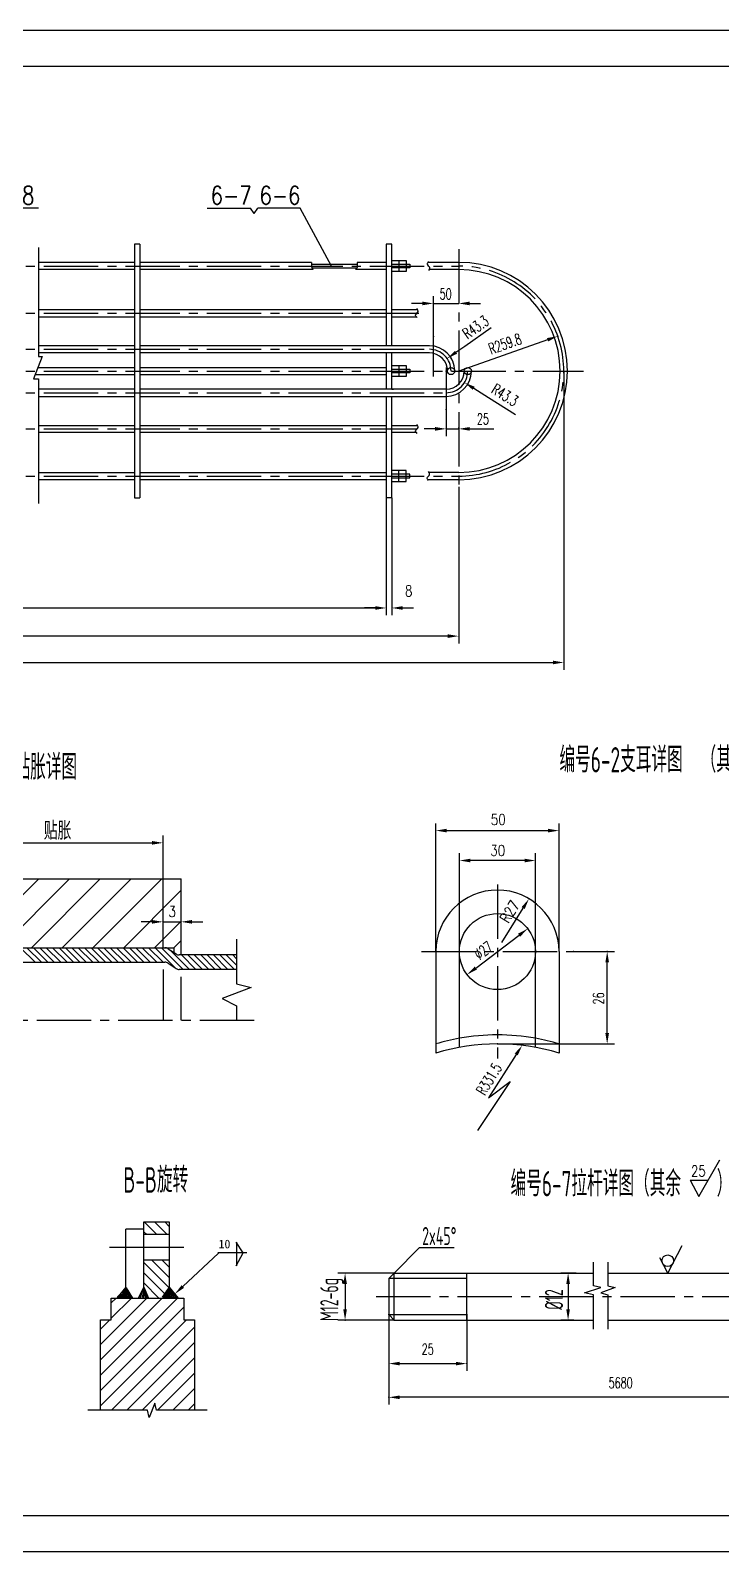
# Model space of a CAD drawing. Extents: x 61 to 809, y -2159 to 728.
# Drawn here: x 348.4 to 539.2, y -2154.2 to -1734.2 of the extents above; entities that cross this region are included whole.
import ezdxf
from ezdxf.enums import TextEntityAlignment as Align

# ---------------------------------------------------------------- set-up
doc = ezdxf.new("R2010")
doc.units = 0
doc.header["$LTSCALE"] = 20
doc.header["$MEASUREMENT"] = 0
for name, pattern in [('CENTER', [2, 1.25, -0.25, 0.25, -0.25]), ('CENTER2', [1.125, 0.75, -0.125, 0.125, -0.125]), ('DASHDOT', [1, 0.5, -0.25, 0, -0.25])]:
    doc.linetypes.add(name, pattern=pattern)
doc.layers.get('0').update_dxf_attribs({"linetype": 'CONTINUOUS'})
doc.layers.get('DEFPOINTS').update_dxf_attribs({"linetype": 'CONTINUOUS'})
for name, color, linetype in [('0010001001', 1, 'CONTINUOUS'), ('0010001004', 7, 'DASHDOT'), ('CENTER', 7, 'CENTER'), ('red', 1, 'CONTINUOUS'), ('TEXT', 3, 'CONTINUOUS'), ('THICK', 1, 'CONTINUOUS'), ('THIN', 7, 'CONTINUOUS'), ('WHITE', 7, 'CONTINUOUS'), ('YE', 2, 'CONTINUOUS')]:
    doc.layers.add(name, color=color, linetype=linetype)
doc.styles.add('HZ', font='ascii', dxfattribs={"width": 0.65, "bigfont": 'lytxt'})
doc.styles.add('XW', font='romans', dxfattribs={"width": 0.8})
doc.dimstyles.new('1', dxfattribs={"dimtxt": 3, "dimasz": 3, "dimexe": 2, "dimexo": 0, "dimgap": 1, "dimtad": 0, "dimdec": 1, "dimzin": 0, "dimdsep": 46, "dimtxsty": 'XW', "dimcen": 0.1, "dimclrd": 7, "dimclre": 7, "dimclrt": 3, "dimadec": 0, "dimazin": 0, "dimtfac": 1, "dimtdec": 1, "dimtofl": 0, "dimtmove": 2, "dimatfit": 3, "dimfxl": 0, "dimtvp": 1.333333, "dimtolj": 1, "dimtzin": 0, "dimarcsym": 0})
doc.dimstyles.new('DIM1', dxfattribs={"dimtxt": 3, "dimasz": 3, "dimexe": 2, "dimexo": 1, "dimgap": 1, "dimtad": 0, "dimdec": 4, "dimzin": 0, "dimdsep": 46, "dimtxsty": 'XW', "dimcen": 2, "dimclrd": 7, "dimclre": 7, "dimclrt": 3, "dimadec": 0, "dimazin": 0, "dimtfac": 0.666667, "dimtdec": 4, "dimtofl": 0, "dimtmove": 2, "dimatfit": 3, "dimfxl": 0, "dimtvp": 1.333333, "dimtolj": 1, "dimtzin": 0, "dimarcsym": 0})

# ---------------------------------------------------------------- blocks, each defined once
blk = doc.blocks.new('*D14')
at = {"layer": 'DEFPOINTS', "color": 0}
for p in [(495.66, -1828.21), (152.66, -1894.04), (495.66, -1908.68)]:
    blk.add_point(p, dxfattribs=at)
at = {"layer": 'THICK', "color": 7, "lineweight": -2}
for p, q in [((495.66, -1828.21), (495.66, -1910.68)), ((152.66, -1894.04), (152.66, -1910.68)), ((155.66, -1908.68), (492.66, -1908.68))]:
    blk.add_line(p, q, dxfattribs=at)
at = {"layer": 'THICK', "color": 7}
for points in [[(155.66, -1908.18), (155.66, -1909.18), (152.66, -1908.68)], [(492.66, -1908.18), (492.66, -1909.18), (495.66, -1908.68)]]:
    blk.add_solid(points, dxfattribs=at)
at = {"layer": 'THICK', "color": 3, "insert": (324.16, -1904.68), "char_height": 3, "attachment_point": 5, "style": 'XW'}
blk.add_mtext('\\A1;~6259.8', dxfattribs=at)
blk = doc.blocks.new('*D15')
at = {"layer": 'DEFPOINTS', "color": 0}
for p in [(466.66, -1860.21), (152.66, -1873.19), (152.66, -1901.4)]:
    blk.add_point(p, dxfattribs=at)
at = {"layer": 'THICK', "color": 7, "lineweight": -2}
for p, q in [((466.66, -1860.21), (466.66, -1903.4)), ((152.66, -1873.19), (152.66, -1903.4)), ((463.66, -1901.4), (155.66, -1901.4))]:
    blk.add_line(p, q, dxfattribs=at)
at = {"layer": 'THICK', "color": 7}
for points in [[(155.66, -1900.9), (155.66, -1901.9), (152.66, -1901.4)], [(463.66, -1900.9), (463.66, -1901.9), (466.66, -1901.4)]]:
    blk.add_solid(points, dxfattribs=at)
at = {"layer": 'THICK', "color": 3, "insert": (309.66, -1897.4), "char_height": 3, "attachment_point": 5, "style": 'XW'}
blk.add_mtext('\\A1;6000', dxfattribs=at)
blk = doc.blocks.new('*D8')
at = {"layer": 'DEFPOINTS', "color": 0}
for p in [(494.36, -1955.1), (460.36, -1988.51), (494.36, -1988.51)]:
    blk.add_point(p, dxfattribs=at)
at = {"layer": 'THIN', "color": 7, "lineweight": -2}
for p, q in [((460.36, -1988.51), (460.36, -1953.1)), ((463.36, -1955.1), (491.36, -1955.1)), ((494.36, -1988.51), (494.36, -1953.1))]:
    blk.add_line(p, q, dxfattribs=at)
at = {"layer": 'THIN', "color": 7}
for points in [[(463.36, -1954.6), (463.36, -1955.6), (460.36, -1955.1)], [(491.36, -1954.6), (491.36, -1955.6), (494.36, -1955.1)]]:
    blk.add_solid(points, dxfattribs=at)
at = {"layer": 'THIN', "color": 3, "insert": (477.58, -1952.04), "char_height": 3, "attachment_point": 5, "style": 'XW'}
blk.add_mtext('\\A1;50', dxfattribs=at)
blk = doc.blocks.new('*D9')
at = {"layer": 'DEFPOINTS', "color": 0}
for p in [(466.86, -1963.36), (466.86, -1975.14), (487.86, -1975.14)]:
    blk.add_point(p, dxfattribs=at)
at = {"layer": 'THIN', "color": 7, "lineweight": -2}
for p, q in [((466.86, -1975.14), (466.86, -1961.36)), ((487.86, -1975.14), (487.86, -1961.36)), ((484.86, -1963.36), (469.86, -1963.36))]:
    blk.add_line(p, q, dxfattribs=at)
at = {"layer": 'THIN', "color": 7}
for points in [[(469.86, -1962.86), (469.86, -1963.86), (466.86, -1963.36)], [(484.86, -1962.86), (484.86, -1963.86), (487.86, -1963.36)]]:
    blk.add_solid(points, dxfattribs=at)
at = {"layer": 'THIN', "color": 3, "insert": (477.44, -1960.58), "char_height": 3, "attachment_point": 5, "style": 'XW'}
blk.add_mtext('\\A1;30', dxfattribs=at)
blk = doc.blocks.new('*D10')
at = {"layer": 'DEFPOINTS', "color": 0}
for p in [(446.66, -1863.21), (448.16, -1863.21), (448.16, -1893.63)]:
    blk.add_point(p, dxfattribs=at)
at = {"layer": 'THIN', "color": 7, "lineweight": -2}
for p, q in [((446.66, -1863.21), (446.66, -1895.63)), ((448.16, -1863.21), (448.16, -1895.63)), ((443.66, -1893.63), (440.66, -1893.63)), ((451.16, -1893.63), (454.16, -1893.63))]:
    blk.add_line(p, q, dxfattribs=at)
at = {"layer": 'THIN', "color": 7}
for points in [[(443.66, -1893.13), (443.66, -1894.13), (446.66, -1893.63)], [(451.16, -1893.13), (451.16, -1894.13), (448.16, -1893.63)]]:
    blk.add_solid(points, dxfattribs=at)
at = {"layer": 'THIN', "color": 3, "insert": (452.87, -1888.92), "char_height": 3, "attachment_point": 5, "style": 'XW'}
blk.add_mtext('\\A1;8', dxfattribs=at)
blk = doc.blocks.new('*D3')
at = {"layer": 'DEFPOINTS', "color": 0}
for p in [(446.66, -1884.32), (166.16, -1888.21), (446.66, -1893.63)]:
    blk.add_point(p, dxfattribs=at)
at = {"layer": 'THIN', "color": 7, "lineweight": -2}
for p, q in [((446.66, -1884.32), (446.66, -1895.63)), ((166.16, -1888.21), (166.16, -1895.63)), ((169.16, -1893.63), (443.66, -1893.63))]:
    blk.add_line(p, q, dxfattribs=at)
at = {"layer": 'THIN', "color": 7}
for points in [[(169.16, -1893.13), (169.16, -1894.13), (166.16, -1893.63)], [(443.66, -1893.13), (443.66, -1894.13), (446.66, -1893.63)]]:
    blk.add_solid(points, dxfattribs=at)
at = {"layer": 'THIN', "color": 3, "insert": (306.12, -1889.34), "char_height": 3, "attachment_point": 5, "style": 'XW'}
blk.add_mtext('\\A1;8X700(=5600)', dxfattribs=at)
blk = doc.blocks.new('*D5')
at = {"color": 7, "linetype": 'Continuous', "lineweight": -2}
for p, q in [((323.03, -1967.44), (323.03, -1956.48)), ((385.03, -1967.44), (385.03, -1956.48)), ((326.03, -1958.48), (382.03, -1958.48))]:
    blk.add_line(p, q, dxfattribs=at)
at = {"color": 7, "linetype": 'Continuous'}
for points in [[(326.03, -1957.98), (326.03, -1958.98), (323.03, -1958.48)], [(382.03, -1957.98), (382.03, -1958.98), (385.03, -1958.48)]]:
    blk.add_solid(points, dxfattribs=at)
at = {"layer": 'DEFPOINTS', "color": 0, "linetype": 'Continuous'}
for p in [(385.03, -1958.48), (323.03, -1968.44), (385.03, -1968.44)]:
    blk.add_point(p, dxfattribs=at)
blk = doc.blocks.new('*D6')
at = {"color": 7, "linetype": 'Continuous', "lineweight": -2}
for p, q in [((382.03, -1980.29), (379.03, -1980.29)), ((385.03, -1981.66), (385.03, -1978.29)), ((390.03, -1979.81), (390.03, -1978.29)), ((393.03, -1980.29), (396.03, -1980.29))]:
    blk.add_line(p, q, dxfattribs=at)
at = {"color": 7, "linetype": 'Continuous'}
for points in [[(382.03, -1979.79), (382.03, -1980.79), (385.03, -1980.29)], [(393.03, -1979.79), (393.03, -1980.79), (390.03, -1980.29)]]:
    blk.add_solid(points, dxfattribs=at)
at = {"layer": 'DEFPOINTS', "color": 0, "linetype": 'Continuous'}
for p in [(390.03, -1980.29), (390.03, -1980.81), (385.03, -1982.66)]:
    blk.add_point(p, dxfattribs=at)
at = {"color": 3, "linetype": 'Continuous', "insert": (387.57, -1977.44), "char_height": 3, "attachment_point": 5, "style": 'XW'}
blk.add_mtext('\\A1;3', dxfattribs=at)

msp = doc.modelspace()

# ---------------------------------------------------------------- linework, layer by layer
at = {"color": 0}
for p, q in [((349.70463, -1991.43722), (345.70463, -1987.43722)), ((351.4724, -1991.43722), (347.4724, -1987.43722)), ((353.24017, -1991.43722), (349.24017, -1987.43722)), ((355.00793, -1991.43722), (351.00793, -1987.43722)), ((356.7757, -1991.43722), (352.7757, -1987.43722)), ((358.54347, -1991.43722), (354.54347, -1987.43722)), ((360.31123, -1991.43722), (356.31123, -1987.43722)), ((362.079, -1991.43722), (358.079, -1987.43722)), ((363.84677, -1991.43722), (359.84677, -1987.43722)), ((365.61453, -1991.43722), (361.61453, -1987.43722)), ((367.3823, -1991.43722), (363.3823, -1987.43722)), ((369.15007, -1991.43722), (365.15007, -1987.43722)), ((370.91783, -1991.43722), (366.91783, -1987.43722)), ((372.6856, -1991.43722), (368.6856, -1987.43722)), ((374.45337, -1991.43722), (370.45337, -1987.43722)), ((376.22114, -1991.43722), (372.22114, -1987.43722)), ((377.9889, -1991.43722), (373.9889, -1987.43722)), ((379.75667, -1991.43722), (375.75667, -1987.43722)), ((381.52444, -1991.43722), (377.52444, -1987.43722)), ((383.2922, -1991.43722), (379.2922, -1987.43722)), ((385.05997, -1991.43722), (381.05997, -1987.43722)), ((388.42554, -1993.03502), (382.82774, -1987.43722)), ((390.5955, -1993.43722), (384.5955, -1987.43722)), ((392.36327, -1993.43722), (387.03214, -1988.10609)), ((394.13104, -1993.43722), (390.13104, -1989.43722)), ((395.89881, -1993.43722), (391.89881, -1989.43722)), ((397.66657, -1993.43722), (393.66657, -1989.43722)), ((399.43434, -1993.43722), (395.43434, -1989.43722)), ((401.20211, -1993.43722), (397.20211, -1989.43722)), ((402.96987, -1993.43722), (398.96987, -1989.43722)), ((404.73764, -1993.43722), (400.73764, -1989.43722)), ((405.35182, -1992.28364), (402.50541, -1989.43722)), ((405.35182, -1990.51587), (404.27317, -1989.43722))]:
    msp.add_line(p, q, dxfattribs=at)
at = {"layer": '0010001001', "color": 7}
for p, q in [((385.02884, -1987.31222), (385.02884, -1957.02857)), ((331.74456, -1987.43722), (350.74456, -1968.43722)), ((340.02884, -1968.43722), (390.02884, -1968.43722)), ((359.22985, -1968.43722), (340.22985, -1987.43722)), ((348.71513, -1987.43722), (367.71513, -1968.43722)), ((376.20041, -1968.43722), (357.20041, -1987.43722)), ((365.68569, -1987.43722), (384.68569, -1968.43722)), ((390.02884, -1971.57936), (374.17097, -1987.43722)), ((385.02884, -1987.31222), (385.02884, -1977.31222)), ((382.65625, -1987.43722), (390.02884, -1980.06464)), ((405.35182, -1985.07241), (405.35182, -1997.43722)), ((409.35182, -1998.43722), (401.35182, -2001.43722)), ((405.35182, -1997.43722), (409.35182, -1998.43722)), ((401.35182, -2001.43722), (405.35182, -2003.43722)), ((405.35182, -2003.43722), (405.35182, -2007.43722))]:
    msp.add_line(p, q, dxfattribs=at)
at = {"layer": '0010001001', "color": 1}
for p, q in [((390.02884, -1989.43722), (390.02884, -1968.43722)), ((390.02884, -1985.43722), (388.02884, -1987.43722)), ((292.52884, -1987.43722), (388.02884, -1987.43722)), ((386.43192, -1987.70594), (388.62576, -1989.1685)), ((388.02884, -1987.43722), (388.02884, -1988.77055)), ((405.35182, -1989.43722), (389.51328, -1989.43722)), ((323.40654, -1991.43722), (385.54439, -1991.43722)), ((385.02884, -1993.43722), (385.02884, -2007.43722)), ((386.43192, -1991.70594), (388.62576, -1993.1685)), ((405.35182, -1993.43722), (389.51328, -1993.43722)), ((390.02884, -2007.43722), (390.02884, -1995.43722))]:
    msp.add_line(p, q, dxfattribs=at)
for centre, start, end in [((385.54439, -1989.03722), 56.3099325, 90), ((389.51328, -1987.83722), 236.3099325, 270), ((385.54439, -1993.03722), 56.3099325, 90), ((389.51328, -1991.83722), 236.3099325, 270)]:
    msp.add_arc(centre, 1.6, start, end, dxfattribs=at)
at = {"layer": '0010001004', "color": 7, "linetype": 'CENTER2'}
for p, q in [((466.66298, -1794.54059), (466.66298, -1860.21165)), ((149.66298, -1799.21165), (466.66296, -1799.21165)), ((149.66298, -1812.21165), (455.66298, -1812.21165)), ((149.66298, -1822.21165), (459.66298, -1822.21165)), ((149.66298, -1828.21165), (501.16298, -1828.21165)), ((149.66298, -1834.21165), (463.16298, -1834.21165)), ((149.66298, -1844.21165), (455.16298, -1844.21165)), ((149.66298, -1857.21165), (466.66296, -1857.21165)), ((477.35737, -1970.0137), (477.35737, -2018.0137)), ((456.35737, -1988.5137), (498.35737, -1988.5137)), ((282.66593, -2007.43722), (411.94493, -2007.43722)), ((443.8726, -2083.75034), (579.1226, -2083.75034))]:
    msp.add_line(p, q, dxfattribs=at)
msp.add_arc((466.66298, -1828.21165), 29, 269.9999547, 90, dxfattribs=at)
at = {"layer": 'CENTER', "color": 7, "linetype": 'CENTER'}
for p, q in [((459.66298, -1829.71165), (459.66298, -1818.71165)), ((463.16298, -1827.21165), (463.16298, -1839.21165)), ((370.23438, -2070.15098), (390.73438, -2070.15098))]:
    msp.add_line(p, q, dxfattribs=at)
for centre, start, end in [((458.5567, -1828.21165), 0, 90), ((463.16298, -1828.21165), 270, 0)]:
    msp.add_arc(centre, 6, start, end, dxfattribs=at)
at = {"layer": 'TEXT', "color": 7}
msp.add_line((390.49347, -2080.9832), (400.36159, -2071.76824), dxfattribs=at)
msp.add_solid([(390.83472, -2081.34864), (390.15222, -2080.61776), (388.30082, -2083.03071)], dxfattribs=at)
at = {"layer": 'THICK', "color": 7, "linetype": 'Continuous'}
for p, q in [((350.69293, -1783.21165), (338.72467, -1783.21165)), ((397.26298, -1783.21165), (409.16298, -1783.21165)), ((410.16298, -1784.71165), (409.16298, -1783.21165)), ((410.16298, -1784.71165), (411.16298, -1783.21165)), ((422.87817, -1783.21165), (411.16298, -1783.21165)), ((431.50547, -1799.21672), (422.87817, -1783.21165)), ((397.23438, -2115.15098), (383.23438, -2115.15098))]:
    msp.add_line(p, q, dxfattribs=at)
at = {"layer": 'THICK'}
for p, q in [((377.16298, -1793.21165), (377.16298, -1863.21165)), ((378.66298, -1793.21165), (377.16298, -1793.21165)), ((378.66298, -1793.21165), (378.66298, -1863.21165)), ((446.66298, -1793.21165), (446.66298, -1821.21165)), ((448.16298, -1793.21165), (446.66298, -1793.21165)), ((448.16298, -1821.21165), (448.16298, -1793.21165)), ((377.16298, -1798.21165), (350.66508, -1798.21165)), ((377.16298, -1800.21165), (350.66508, -1800.21165)), ((426.02908, -1798.21165), (378.66298, -1798.21165)), ((426.52908, -1800.21165), (378.66298, -1800.21165)), ((426.03009, -1798.71165), (438.66298, -1798.71165)), ((426.13224, -1799.71165), (438.55982, -1799.71165)), ((446.66298, -1800.21165), (438.16298, -1800.21165)), ((446.66298, -1798.21165), (438.66298, -1798.21165)), ((448.16298, -1797.71165), (452.16298, -1797.71165)), ((448.16298, -1798.71165), (453.16298, -1798.71165)), ((453.16298, -1799.71165), (448.16298, -1799.71165)), ((452.16298, -1800.71165), (448.16298, -1800.71165)), ((450.16298, -1797.71165), (450.16298, -1800.71165)), ((452.16298, -1797.71165), (452.16298, -1800.71165)), ((453.16298, -1798.71165), (453.16298, -1799.71165)), ((466.66298, -1798.21165), (458.21665, -1798.21165)), ((466.66298, -1800.21165), (458.39112, -1800.21165)), ((350.66508, -1811.21165), (377.16298, -1811.21165)), ((350.66508, -1813.21165), (377.16298, -1813.21165)), ((378.66298, -1811.21165), (446.66298, -1811.21165)), ((378.66298, -1813.21165), (446.66298, -1813.21165)), ((448.16298, -1811.21165), (455.04694, -1811.21165)), ((448.16298, -1813.21165), (455.04694, -1813.21165)), ((377.16298, -1821.21165), (350.66508, -1821.21165)), ((458.5567, -1821.21165), (378.66298, -1821.21165)), ((377.16298, -1823.21165), (350.66508, -1823.21165)), ((458.5567, -1823.21165), (378.66298, -1823.21165)), ((446.66298, -1823.21165), (446.66298, -1827.21165)), ((446.66298, -1826.71165), (446.66298, -1829.71165)), ((448.16298, -1827.21165), (448.16298, -1823.21165)), ((448.16298, -1829.71165), (448.16298, -1826.71165)), ((448.16298, -1826.71165), (452.16298, -1826.71165)), ((450.16298, -1826.71165), (450.16298, -1829.71165)), ((452.16298, -1826.71165), (452.16298, -1829.71165)), ((349.75325, -1829.21165), (377.16298, -1829.21165)), ((350.52176, -1827.21165), (377.16298, -1827.21165)), ((378.66298, -1827.21165), (446.66298, -1827.21165)), ((378.66298, -1829.21165), (446.66298, -1829.21165)), ((446.66298, -1828.19165), (446.66298, -1828.22165)), ((446.66298, -1829.21165), (446.66298, -1833.21165)), ((448.16298, -1827.71165), (453.16298, -1827.71165)), ((448.16298, -1828.22165), (448.16298, -1828.19165)), ((453.16298, -1828.71165), (448.16298, -1828.71165)), ((448.16298, -1833.21165), (448.16298, -1829.21165)), ((452.16298, -1829.71165), (448.16298, -1829.71165)), ((453.16298, -1827.71165), (453.16298, -1828.71165)), ((377.16298, -1833.21165), (350.66508, -1833.21165)), ((350.66508, -1835.21165), (377.16298, -1835.21165)), ((463.16298, -1833.21165), (378.66298, -1833.21165)), ((378.66298, -1835.21165), (463.16298, -1835.21165)), ((446.66298, -1835.21165), (446.66298, -1863.21165)), ((448.16298, -1833.21165), (448.66298, -1833.21165)), ((448.16298, -1863.21165), (448.16298, -1835.21165)), ((350.66508, -1843.21165), (377.16298, -1843.21165)), ((378.66298, -1843.21165), (446.66298, -1843.21165)), ((448.16298, -1843.21165), (455.2819, -1843.21165)), ((377.16298, -1845.21165), (350.66508, -1845.21165)), ((446.66298, -1845.21165), (378.66298, -1845.21165)), ((454.99315, -1845.21165), (448.16298, -1845.21165)), ((350.66508, -1856.21165), (377.16298, -1856.21165)), ((378.66298, -1856.21165), (446.66298, -1856.21165)), ((452.16298, -1855.71165), (448.16298, -1855.71165)), ((450.16298, -1858.71165), (450.16298, -1855.71165)), ((452.16298, -1858.71165), (452.16298, -1855.71165)), ((466.66298, -1856.21165), (458.44821, -1856.21165)), ((377.16298, -1858.21165), (350.66508, -1858.21165)), ((446.66298, -1858.21165), (378.66298, -1858.21165)), ((453.16298, -1856.71165), (448.16298, -1856.71165)), ((448.16298, -1857.71165), (453.16298, -1857.71165)), ((448.16298, -1858.71165), (452.16298, -1858.71165)), ((453.16298, -1857.71165), (453.16298, -1856.71165)), ((466.66298, -1858.21165), (458.15947, -1858.21165)), ((377.16298, -1863.21165), (378.66298, -1863.21165)), ((448.16298, -1863.21165), (446.66298, -1863.21165)), ((466.85737, -2015.0137), (466.85737, -1975.14396)), ((487.85737, -2015.0137), (487.85737, -1975.14396)), ((460.35737, -1988.5137), (460.35737, -2016.5137)), ((494.35737, -1988.5137), (494.35737, -2016.5137)), ((379.73438, -2065.15098), (374.73438, -2065.15098)), ((374.73438, -2084.15098), (374.73438, -2065.15098)), ((379.73438, -2084.15098), (379.73438, -2063.15098)), ((379.73438, -2063.15098), (386.73438, -2063.15098)), ((379.73438, -2065.85452), (380.53085, -2066.65098)), ((386.73438, -2063.15098), (386.73438, -2084.15098)), ((386.73438, -2066.65098), (379.73438, -2066.65098)), ((379.73438, -2073.65098), (386.73438, -2073.65098)), ((448.8726, -2077.25034), (447.3726, -2078.75034)), ((447.3726, -2078.75034), (447.3726, -2088.75034)), ((448.8726, -2077.25034), (503.8726, -2077.25034)), ((448.8726, -2090.25034), (448.8726, -2077.25034)), ((468.8726, -2090.25034), (468.8726, -2077.25034)), ((507.8726, -2077.25034), (573.8726, -2077.25034)), ((374.73438, -2081.15098), (372.23438, -2084.15098)), ((372.49993, -2083.83233), (374.95756, -2081.3747)), ((375.12313, -2081.6334), (372.60554, -2084.15098)), ((373.0298, -2084.15098), (375.28869, -2081.89209)), ((375.45426, -2082.15079), (373.45407, -2084.15098)), ((374.74622, -2081.16177), (374.62125, -2081.28674)), ((376.73438, -2084.15098), (374.92634, -2081.32592)), ((378.23438, -2084.15098), (379.73438, -2081.15098)), ((378.73438, -2084.15098), (379.73438, -2081.15098)), ((379.73438, -2081.15098), (380.98438, -2084.15098)), ((379.73438, -2081.15098), (380.48438, -2084.15098)), ((386.73438, -2081.15098), (384.79565, -2083.88801)), ((384.9092, -2084.15098), (387.26839, -2081.79179)), ((387.07554, -2081.56037), (384.91162, -2083.72429)), ((387.46124, -2082.02321), (385.33346, -2084.15098)), ((385.75772, -2084.15098), (387.65408, -2082.25462)), ((385.94198, -2082.26967), (386.88269, -2081.32896)), ((386.73438, -2081.15098), (389.23438, -2084.15098)), ((370.73438, -2084.15098), (390.73438, -2084.15098)), ((370.73438, -2090.15098), (370.73438, -2084.15098)), ((390.73438, -2084.15098), (390.73438, -2090.15098)), ((367.73438, -2115.15098), (367.73438, -2090.15098)), ((367.73438, -2090.15098), (370.73438, -2090.15098)), ((390.73438, -2090.15098), (393.73438, -2090.15098)), ((393.73438, -2090.15098), (393.73438, -2115.15098)), ((447.3726, -2088.75034), (448.8726, -2090.25034)), ((448.8726, -2090.25034), (503.8726, -2090.25034)), ((507.8726, -2090.25034), (573.8726, -2090.25034))]:
    msp.add_line(p, q, dxfattribs=at)
at = {"layer": 'THICK', "color": 0}
for p, q in [((350.66984, -1794.12318), (350.66984, -1824.21056)), ((459.66298, -1809.54422), (466.66298, -1809.54422)), ((351.67495, -1824.21056), (349.296, -1830.40162)), ((350.66984, -1824.21056), (351.67495, -1824.21056)), ((349.296, -1830.40162), (350.66508, -1830.40162)), ((350.66508, -1830.40162), (350.66508, -1864.78296)), ((463.16298, -1844.177), (466.66298, -1844.177)), ((385.02884, -1980.29349), (390.02884, -1980.29349))]:
    msp.add_line(p, q, dxfattribs=at)
at = {"layer": 'THICK', "color": 7}
for p, q in [((383.35928, -2066.65098), (379.85928, -2063.15098)), ((382.6877, -2063.15098), (386.1877, -2066.65098)), ((386.73438, -2064.36924), (385.51613, -2063.15098)), ((407.18675, -2071.7237), (405.18675, -2068.7237)), ((405.36159, -2068.76824), (405.36159, -2075.26824)), ((448.8726, -2077.25034), (455.8726, -2070.25034)), ((455.8726, -2070.25034), (465.3726, -2070.25034)), ((524.3726, -2077.25034), (528.37024, -2069.69925)), ((386.73438, -2081.3398), (379.73438, -2074.3398)), ((381.87399, -2073.65098), (386.73438, -2078.51137)), ((386.73438, -2075.68295), (384.70242, -2073.65098)), ((408.18675, -2071.7237), (400.18675, -2071.7237)), ((405.18675, -2075.2237), (407.18675, -2071.7237)), ((503.8726, -2080.75034), (503.8726, -2074.25034)), ((507.8726, -2074.25034), (507.8726, -2080.75034)), ((524.3726, -2077.25034), (522.16558, -2073.08152)), ((379.73438, -2077.16823), (386.71714, -2084.15098)), ((468.8726, -2078.75034), (447.3726, -2078.75034)), ((383.88871, -2084.15098), (379.73438, -2079.99666)), ((501.3726, -2082.75034), (505.8726, -2081.25034)), ((503.8726, -2083.25034), (501.3726, -2082.75034)), ((505.8726, -2081.25034), (503.8726, -2080.75034)), ((509.8726, -2081.25034), (505.8726, -2082.75034)), ((505.8726, -2082.75034), (507.8726, -2083.25034)), ((507.8726, -2080.75034), (509.8726, -2081.25034)), ((367.73438, -2105.4525), (389.0359, -2084.15098)), ((384.79326, -2084.15098), (367.73438, -2101.20986)), ((367.73438, -2096.96722), (380.55062, -2084.15098)), ((390.73438, -2086.69514), (367.73438, -2109.69514)), ((376.30798, -2084.15098), (370.73438, -2089.72458)), ((370.73438, -2085.48194), (372.06534, -2084.15098)), ((389.15184, -2084.15098), (389.19686, -2084.10596)), ((503.8726, -2092.75034), (503.8726, -2083.25034)), ((507.8726, -2083.25034), (507.8726, -2092.75034)), ((367.73438, -2113.93778), (391.52118, -2090.15098)), ((370.30798, -2090.15098), (367.73438, -2092.72458)), ((447.3726, -2088.75034), (468.8726, -2088.75034)), ((393.73438, -2092.18042), (370.76382, -2115.15098)), ((375.00646, -2115.15098), (393.73438, -2096.42306)), ((393.73438, -2100.6657), (379.2491, -2115.15098)), ((383.49174, -2115.15098), (393.73438, -2104.90834)), ((393.73438, -2109.15098), (387.73438, -2115.15098)), ((380.73438, -2115.15098), (364.23438, -2115.15098)), ((381.23438, -2117.15098), (380.73438, -2115.15098)), ((382.73438, -2113.15098), (381.23438, -2117.15098)), ((383.23438, -2115.15098), (382.73438, -2113.15098)), ((391.97702, -2115.15098), (393.73438, -2113.39362))]:
    msp.add_line(p, q, dxfattribs=at)
at = {"layer": 'THICK', "color": 6}
for p, q in [((373.87833, -2084.15098), (375.61983, -2082.40949)), ((375.78539, -2082.66819), (374.30259, -2084.15098)), ((374.72686, -2084.15098), (375.95096, -2082.92688)), ((376.11653, -2083.18558), (375.15112, -2084.15098)), ((379.23438, -2084.15098), (379.73438, -2082.40098)), ((379.73438, -2082.40098), (380.23438, -2084.15098)), ((379.73438, -2082.82508), (381.06029, -2084.15098)), ((387.84693, -2082.48604), (386.18199, -2084.15098)), ((386.60625, -2084.15098), (388.03978, -2082.71746)), ((388.23263, -2082.94887), (387.03052, -2084.15098)), ((387.45478, -2084.15098), (388.42547, -2083.18029)), ((375.57539, -2084.15098), (376.28209, -2083.44428)), ((376.44766, -2083.70298), (375.99965, -2084.15098)), ((376.42391, -2084.15098), (376.61322, -2083.96167)), ((388.61832, -2083.41171), (387.87904, -2084.15098)), ((388.30331, -2084.15098), (388.81117, -2083.64313)), ((389.00401, -2083.87454), (388.72757, -2084.15098))]:
    msp.add_line(p, q, dxfattribs=at)
at = {"layer": 'THICK'}
for centre, radius in [((464.5567, -1828.21165), 1), ((469.16298, -1828.21165), 1), ((477.35737, -1988.5137), 10.5)]:
    msp.add_circle(centre, radius, dxfattribs=at)
at = {"layer": 'THICK', "color": 7}
msp.add_circle((524.3726, -2073.85034), 1.6, dxfattribs=at)
at = {"layer": 'THICK'}
for centre, radius, start, end in [((466.66298, -1828.21165), 30, 270, 90), ((466.66298, -1828.21165), 28, 270, 90), ((458.5567, -1828.21165), 7, 0, 90), ((458.5567, -1828.21165), 5, 0, 90), ((463.16298, -1828.21165), 7, 270, 360), ((463.16298, -1828.21165), 5, 270, 360), ((477.35737, -1988.5137), 17, 0, 180), ((477.35737, -2070.5637), 59.05, 100.2425394, 106.7317722), ((477.35737, -2073.0637), 59.05, 73.2682278, 106.7317722), ((477.35737, -2070.5637), 59.05, 73.2682278, 79.7574606)]:
    msp.add_arc(centre, radius, start, end, dxfattribs=at)
at = {"layer": 'THICK', "color": 0}
for points in [[(458.34261, -1797.97386), (458.05026, -1798.35619), (457.6404, -1798.81055), (458.88119, -1799.46446), (458.5599, -1800.01171), (458.29555, -1800.48865)], [(455.17629, -1813.44945), (454.88394, -1813.06712), (454.47408, -1812.61276), (455.71487, -1811.95885), (455.39358, -1811.4116), (455.12924, -1810.93465)], [(455.17629, -1845.44945), (454.88394, -1845.06712), (454.47408, -1844.61276), (455.71487, -1843.95885), (455.39358, -1843.4116), (455.12924, -1842.93465)], [(458.34261, -1858.44945), (458.05026, -1858.06712), (457.6404, -1857.61276), (458.88119, -1856.95885), (458.5599, -1856.4116), (458.29555, -1855.93465)]]:
    msp.add_open_spline(points, degree=3, knots=[0.205853754, 0.205853754, 0.205853754, 0.205853754, 0.768789247, 1.969751454, 2.651367642, 2.651367642, 2.651367642, 2.651367642], dxfattribs=at)
at = {"layer": 'THIN'}
for p, q in [((809.30146, -1734.16513), (66.30146, -1734.16513)), ((532.985, -2056.11906), (538.74382, -2046.0299)), ((530.53389, -2051.61954), (532.985, -2056.11906)), ((530.53389, -2051.61954), (535.55329, -2051.61954)), ((66.30146, -2154.16513), (809.30146, -2154.16513))]:
    msp.add_line(p, q, dxfattribs=at)
at = {"layer": 'THIN', "color": 7, "linetype": 'ByBlock'}
for p, q in [((456.66298, -1809.54422), (453.66298, -1809.54422)), ((459.66298, -1818.71165), (459.66298, -1807.54422)), ((469.66298, -1809.54422), (472.66298, -1809.54422)), ((468.36982, -1821.30494), (475.59986, -1816.21626)), ((465.91654, -1823.03162), (468.36982, -1821.30494)), ((491.19019, -1819.58517), (466.66298, -1828.21165)), ((459.57298, -1828.21165), (459.75298, -1828.21165)), ((459.66298, -1828.30165), (459.66298, -1828.12165)), ((463.07298, -1828.21165), (463.25298, -1828.21165)), ((463.16298, -1828.30165), (463.16298, -1828.12165)), ((470.797, -1832.97838), (474.88242, -1835.52934)), ((463.16298, -1838.83175), (463.16298, -1846.177)), ((474.88242, -1835.52934), (482.38181, -1840.21199)), ((460.16298, -1844.177), (457.16298, -1844.177)), ((466.66298, -1843.90767), (466.66298, -1846.177)), ((469.66298, -1844.177), (472.66298, -1844.177)), ((472.66298, -1844.177), (476.39711, -1844.177)), ((471.3825, -1993.04701), (483.33225, -1983.98039)), ((498.35737, -1988.5137), (509.66052, -1988.5137)), ((507.66052, -2011.0137), (507.66052, -1991.5137)), ((477.35737, -2014.0137), (509.66052, -2014.0137)), ((448.8726, -2077.25034), (433.29582, -2077.25034)), ((498.967, -2077.25034), (494.86465, -2077.25034)), ((435.29582, -2080.25034), (435.29582, -2087.25034)), ((496.86465, -2080.25034), (496.86465, -2087.25034)), ((448.8726, -2090.25034), (433.29582, -2090.25034)), ((447.3726, -2088.75034), (447.3726, -2113.56729)), ((447.3726, -2088.75034), (447.3726, -2104.26607)), ((468.8726, -2088.75034), (468.8726, -2104.26607)), ((498.36633, -2090.25034), (494.86465, -2090.25034)), ((450.3726, -2102.26607), (465.8726, -2102.26607)), ((572.3726, -2111.56729), (450.3726, -2111.56729))]:
    msp.add_line(p, q, dxfattribs=at)
at = {"layer": 'THIN', "color": 7}
for p, q in [((478.5285, -1985.96268), (484.45652, -1976.49382)), ((482.53296, -2016.90713), (474.88007, -2028.85087)), ((480.82771, -2024.36848), (471.85408, -2037.91989)), ((474.88007, -2028.85087), (480.82771, -2024.36848))]:
    msp.add_line(p, q, dxfattribs=at)
at = {"layer": 'THIN', "color": 7, "linetype": 'ByBlock'}
for points in [[(426.02908, -1798.21165), (426.02909, -1798.32137), (426.02914, -1798.42565), (426.02929, -1798.52468), (426.02958, -1798.61865), (426.03006, -1798.70775), (426.03077, -1798.79215), (426.03176, -1798.87206), (426.03308, -1798.94765), (426.03478, -1799.01912), (426.03689, -1799.08665), (426.03948, -1799.15043), (426.04258, -1799.21065), (426.04625, -1799.2675), (426.05052, -1799.32115), (426.05545, -1799.37181), (426.06108, -1799.41965), (426.06746, -1799.46487), (426.07464, -1799.50765), (426.08267, -1799.54818), (426.09158, -1799.58665), (426.10143, -1799.62325), (426.11227, -1799.65815), (426.12414, -1799.69156), (426.13708, -1799.72365), (426.15115, -1799.75462), (426.16639, -1799.78465), (426.18286, -1799.81393), (426.20058, -1799.84265), (426.21962, -1799.871), (426.24002, -1799.89915), (426.26182, -1799.92731), (426.28508, -1799.95565), (426.30984, -1799.98437), (426.33614, -1800.01365), (426.36404, -1800.04368), (426.39358, -1800.07465), (426.42481, -1800.10675), (426.45777, -1800.14015), (426.49251, -1800.17506), (426.52908, -1800.21165)], [(438.66298, -1798.21165), (438.66297, -1798.32137), (438.66292, -1798.42565), (438.66277, -1798.52468), (438.66248, -1798.61865), (438.662, -1798.70775), (438.66129, -1798.79215), (438.6603, -1798.87206), (438.65898, -1798.94765), (438.65729, -1799.01912), (438.65517, -1799.08665), (438.65258, -1799.15043), (438.64948, -1799.21065), (438.64582, -1799.2675), (438.64154, -1799.32115), (438.63661, -1799.37181), (438.63098, -1799.41965), (438.6246, -1799.46487), (438.61742, -1799.50765), (438.60939, -1799.54818), (438.60048, -1799.58665), (438.59063, -1799.62325), (438.57979, -1799.65815), (438.56793, -1799.69156), (438.55498, -1799.72365), (438.54091, -1799.75462), (438.52567, -1799.78465), (438.50921, -1799.81393), (438.49148, -1799.84265), (438.47244, -1799.871), (438.45204, -1799.89915), (438.43024, -1799.92731), (438.40698, -1799.95565), (438.38222, -1799.98437), (438.35592, -1800.01365), (438.32802, -1800.04368), (438.29848, -1800.07465), (438.26725, -1800.10675), (438.23429, -1800.14015), (438.19955, -1800.17506), (438.16298, -1800.21165)]]:
    msp.add_lwpolyline(points, dxfattribs=at)
at = {"layer": 'THIN', "color": 0, "linetype": 'ByBlock'}
for p in [(494.02025, -1818.58981), (459.66298, -1818.71165), (464.56954, -1824.7583), (459.66298, -1828.21165), (463.16298, -1828.21165), (466.66298, -1828.21165), (468.25233, -1831.38947), (463.16298, -1838.83175), (466.66298, -1843.90767), (466.66298, -1844.177), (485.7222, -1982.16707), (498.35737, -1988.5137), (507.66052, -1988.5137), (468.99255, -1994.86033), (477.35737, -2014.0137), (448.8726, -2077.25034), (498.967, -2077.25034), (435.29582, -2090.25034), (447.3726, -2088.75034), (447.3726, -2088.75034), (448.8726, -2090.25034), (468.8726, -2088.75034), (496.86465, -2090.25034), (498.36633, -2090.25034), (468.8726, -2102.26607), (447.3726, -2111.56729)]:
    msp.add_point(p, dxfattribs=at)
at = {"layer": 'THIN', "color": 7, "linetype": 'ByBlock'}
for points in [[(456.66298, -1809.04422), (456.66298, -1810.04422), (459.66298, -1809.54422)], [(469.66298, -1809.04422), (469.66298, -1810.04422), (466.66298, -1809.54422)], [(491.35608, -1820.05685), (491.02429, -1819.11349), (494.02025, -1818.58981)], [(466.20432, -1823.4405), (465.62876, -1822.62274), (463.46326, -1824.7583)], [(470.53219, -1833.40249), (471.06182, -1832.55427), (468.25233, -1831.38947)], [(460.16298, -1843.677), (460.16298, -1844.677), (463.16298, -1844.177)], [(469.66298, -1843.677), (469.66298, -1844.677), (466.66298, -1844.177)], [(483.63447, -1984.37872), (483.03002, -1983.58207), (485.7222, -1982.16707)], [(507.16052, -1991.5137), (508.16052, -1991.5137), (507.66052, -1988.5137)], [(471.68472, -1993.44533), (471.08028, -1992.64868), (468.99255, -1994.86033)], [(507.16052, -2011.0137), (508.16052, -2011.0137), (507.66052, -2014.0137)], [(434.79582, -2080.25034), (435.79582, -2080.25034), (435.29582, -2077.25034)], [(496.36465, -2080.25034), (497.36465, -2080.25034), (496.86465, -2077.25034)], [(434.79582, -2087.25034), (435.79582, -2087.25034), (435.29582, -2090.25034)], [(496.36465, -2087.25034), (497.36465, -2087.25034), (496.86465, -2090.25034)], [(450.3726, -2101.76607), (450.3726, -2102.76607), (447.3726, -2102.26607)], [(465.8726, -2101.76607), (465.8726, -2102.76607), (468.8726, -2102.26607)], [(450.3726, -2111.06729), (450.3726, -2112.06729), (447.3726, -2111.56729)]]:
    msp.add_solid(points, dxfattribs=at)
at = {"layer": 'THIN', "color": 7}
for points in [[(484.03272, -1976.2285), (484.88032, -1976.75914), (486.04844, -1973.95103)], [(482.11698, -2016.62972), (482.94895, -2017.18453), (484.19739, -2014.41119)]]:
    msp.add_solid(points, dxfattribs=at)
at = {"layer": 'YE'}
for p, q in [((799.30146, -1744.16513), (91.30146, -1744.16513)), ((91.30146, -2144.16513), (799.30146, -2144.16513))]:
    msp.add_line(p, q, dxfattribs=at)
at = {"layer": 'YE', "color": 5}
msp.add_arc((477.35737, -2070.5637), 59.05, 79.7574606, 100.2425394, dxfattribs=at)

# ---------------------------------------------------------------- texts
at = {"color": 3, "linetype": 'ByBlock', "style": 'HZ', "width": 0.8}
msp.add_text('贴胀', height=5, dxfattribs=at).set_placement((355.91898, -1955.12168), align=Align.MIDDLE_CENTER)
at = {"layer": 'red', "style": 'XW', "width": 0.8}
for s, p in [('6-8                          ', (338.22467, -1782.21165)), ('6-7', (398.16298, -1782.21165)), ('6-6', (411.66298, -1782.21165))]:
    msp.add_text(s, height=5, dxfattribs=at).set_placement(p)
at = {"layer": 'TEXT', "color": 6, "style": 'HZ', "width": 0.65}
for s, p in [('编号6-2支耳详图  （其余    ）', (494.48703, -1939.03553)), ('换热管与管板强度焊加贴胀详图', (300.79529, -1941.06033)), ('B-B旋转                          ', (374.08935, -2055.04821)), ('编号6-7拉杆详图（其余    ）', (480.97931, -2056.07145))]:
    msp.add_text(s, height=7, dxfattribs=at).set_placement(p)
at = {"layer": 'TEXT', "style": 'XW', "width": 0.65}
msp.add_text('R331.5', height=3, rotation=58.1652759, dxfattribs=at).set_placement((473.84966, -2028.45346))
at = {"layer": 'THICK', "color": 3, "style": 'HZ', "width": 0.65}
msp.add_text('2x45%%d                         ', height=5, dxfattribs=at).set_placement((456.5726, -2069.55034))
at = {"layer": 'THICK', "color": 3, "linetype": 'Continuous'}
msp.add_text('10                           ', height=2.4, dxfattribs=at).set_placement((400.36159, -2070.44954))
at = {"layer": 'THIN', "color": 3, "linetype": 'ByBlock', "style": 'XW', "width": 0.65}
for s, p in [('50', (463.08254, -1806.94764)), ('25', (473.34504, -1841.44435)), ('5680', (511.3726, -2107.56729))]:
    msp.add_text(s, height=3, dxfattribs=at).set_placement(p, align=Align.MIDDLE)
at = {"layer": 'THIN', "color": 3, "linetype": 'ByBlock', "width": 0.65}
for s, height, rotation, style, p in [('R43.3', 3, 35.1388185, 'XW', (471.35946, -1816.1012)), ('R259.8', 3, 19.3773195, 'XW', (479.46607, -1820.68677)), ('R43.3', 3, 328.0191212, 'XW', (479.46607, -1834.83373)), ('26', 3, 90, 'XW', (505.25298, -2001.45293)), ('M12-6g', 5, 90, 'HZ', (431.69179, -2084.56375)), ('%%c12', 5, 90, 'HZ', (492.96029, -2084.56375))]:
    msp.add_text(s, height=height, rotation=rotation, dxfattribs=dict(at, style=style)).set_placement(p, align=Align.MIDDLE)
at = {"layer": 'THIN', "color": 3, "linetype": 'ByBlock', "style": 'XW', "width": 0.65}
msp.add_text('%%c27', height=3, rotation=37.1886198, dxfattribs=at).set_placement((473.4964, -1988.20344), align=Align.MIDDLE_CENTER)
msp.add_text('25', height=3, dxfattribs=at).set_placement((458.1226, -2098.26607), align=Align.MIDDLE_CENTER)
at = {"layer": 'THIN', "color": 3, "insert": (480.73557, -1977.49066), "char_height": 3, "attachment_point": 5, "rotation": 57.9511914, "style": 'XW'}
msp.add_mtext('R27', dxfattribs=at)
at = {"layer": 'WHITE', "color": 3, "style": 'XW', "width": 0.8}
msp.add_text('25', height=3, dxfattribs=at).set_placement((530.76998, -2050.60429))

# ---------------------------------------------------------------- dimensions: what is measured, and where the dimension line sits
at = {"linetype": 'Continuous'}
dim = msp.add_linear_dim(base=(385.02884, -1958.47521), p1=(323.02884, -1968.43722), p2=(385.02884, -1968.43722), text=' ', dimstyle='DIM1', dxfattribs=at)
dim.commit()
dim.dimension.update_dxf_attribs({"geometry": '*D5', "text_midpoint": (354.02884, -1958.47521)})
dim = msp.add_linear_dim(base=(390.02884, -1980.29349), p1=(385.02884, -1982.66384), p2=(390.02884, -1980.81209), text='3', dimstyle='DIM1', dxfattribs=at)
dim.commit()
dim.dimension.update_dxf_attribs({"geometry": '*D6', "text_midpoint": (387.5738, -1977.44477), "dimtype": 160})
at = {"layer": 'THICK'}
for base, p1, p2, text, picture, middle in [((495.66298, -1908.68304), (152.66298, -1894.03613), (495.66298, -1828.21165), '~6259.8', '*D14', (324.16298, -1904.68304)), ((152.66298, -1901.39734), (466.66298, -1860.21165), (152.66298, -1873.18605), '6000', '*D15', (309.66298, -1897.39734))]:
    dim = msp.add_linear_dim(base=base, p1=p1, p2=p2, text=text, dimstyle='1', dxfattribs=at)
    dim.commit()
    dim.dimension.update_dxf_attribs({"geometry": picture, "text_midpoint": middle})
at = {"layer": 'THIN'}
for base, p1, p2, text, picture, middle in [((448.16298, -1893.62606), (446.66298, -1863.21165), (448.16298, -1863.21165), '8', '*D10', (452.86675, -1888.9231)), ((446.66298, -1893.62606), (166.16298, -1888.21165), (446.66298, -1884.3171), '8X700(=5600)', '*D3', (306.12374, -1889.33839)), ((494.35737, -1955.10163), (460.35737, -1988.5137), (494.35737, -1988.5137), '50', '*D8', (477.57651, -1952.03625)), ((466.85737, -1963.36065), (487.85737, -1975.14396), (466.85737, -1975.14396), '30', '*D9', (477.44291, -1960.57919))]:
    dim = msp.add_linear_dim(base=base, p1=p1, p2=p2, text=text, dimstyle='1', dxfattribs=at)
    dim.commit()
    dim.dimension.update_dxf_attribs({"geometry": picture, "text_midpoint": middle, "dimtype": 160})

doc.saveas('drawing.dxf')
